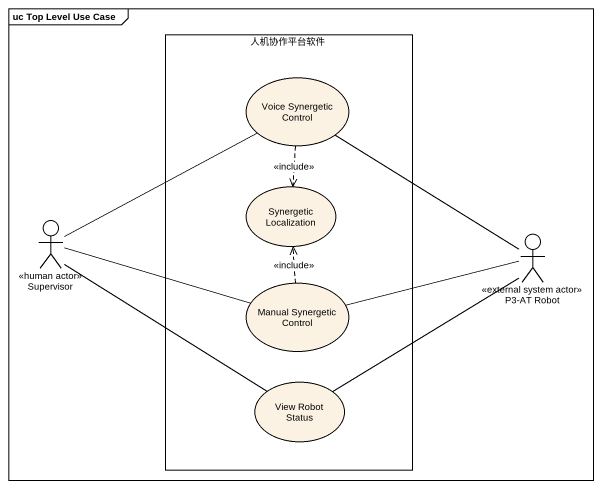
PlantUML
@startuml
mainframe uc Top Level Use Case
rectangle 人机协作平台软件 {
  usecase "Voice Synergetic Control" as Voice_Synergetic_Control
  usecase "Synergetic Localization" as Synergetic_Localization
  usecase "Manual Synergetic Control" as Manual_Synergetic_Control
  usecase "View Robot Status" as View_Robot_Status
}
actor Supervisor <<human actor>>
actor "P3-AT Robot" as P3_AT_Robot <<external system actor>>
Voice_Synergetic_Control ..> Synergetic_Localization : <<include>>
Supervisor -up- Voice_Synergetic_Control
Supervisor -right- Manual_Synergetic_Control
Supervisor -right- View_Robot_Status
P3_AT_Robot -up- Voice_Synergetic_Control
P3_AT_Robot -left- Manual_Synergetic_Control
P3_AT_Robot -left- View_Robot_Status
Manual_Synergetic_Control .up.> Synergetic_Localization : <<include>>
@enduml
